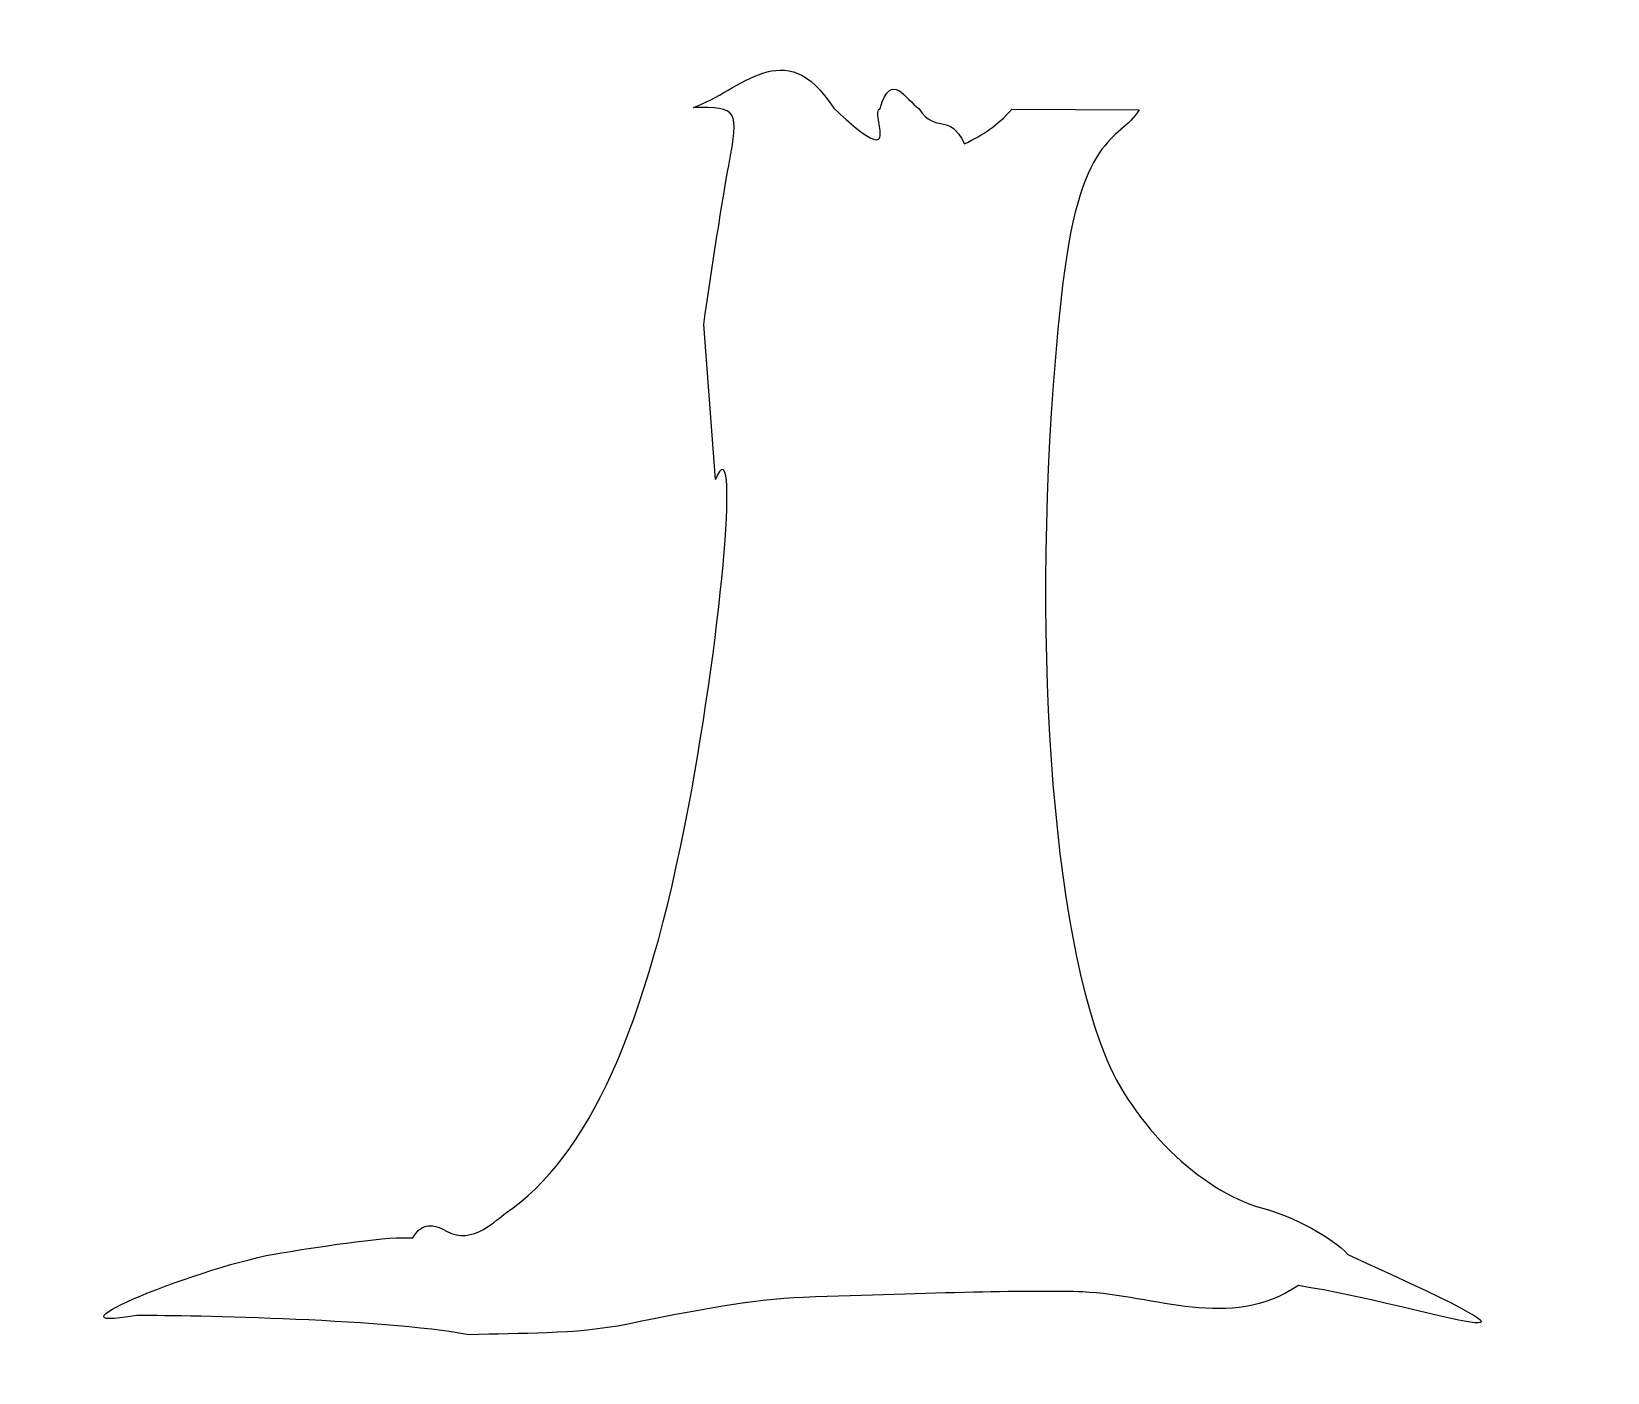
# Model space of a CAD drawing. Header units: centimetres. Extents: x -6.8 to 6.8, y -4.6 to 4.6.
# Drawn here: x -1.145 to 1.784, y -4.625 to -2.133 of the extents above; entities that cross this region are included whole.
import ezdxf

# ---------------------------------------------------------------- set-up
doc = ezdxf.new("R2010")
doc.units = ezdxf.units.CM
doc.header["$MEASUREMENT"] = 0
doc.layers.add('Layer 1', color=7, linetype='Continuous')

msp = doc.modelspace()

# ---------------------------------------------------------------- linework, layer by layer
at = {"layer": 'Layer 1', "color": 29, "lineweight": 25}
msp.add_open_spline([(1.20992, -4.46398), (1.45534, -4.50276), (1.78429, -4.6255), (1.30178, -4.40622), (1.30178, -4.40622), (1.27303, -4.37445), (1.20065, -4.33531), (1.14092, -4.31922), (1.14092, -4.31922), (1.02846, -4.28894), (0.90074, -4.16373), (0.84931, -4.03334), (0.84931, -4.03334), (0.74372, -3.76568), (0.71018, -3.18756), (0.76813, -2.63408), (0.76813, -2.63408), (0.80176, -2.31287), (0.8763, -2.34056), (0.91394, -2.2783), (0.91394, -2.2783), (0.91394, -2.2783), (0.67758, -2.27704), (0.67758, -2.27704), (0.67758, -2.27704), (0.64971, -2.30778), (0.62578, -2.32435), (0.58933, -2.34145), (0.58933, -2.34145), (0.55942, -2.28088), (0.53737, -2.32503), (0.5046, -2.27612), (0.5046, -2.27612), (0.47981, -2.25941), (0.45307, -2.20384), (0.43271, -2.27573), (0.43271, -2.27573), (0.41101, -2.28405), (0.48282, -2.40317), (0.34618, -2.27526), (0.34618, -2.27526), (0.25573, -2.13277), (0.17181, -2.24467), (0.08577, -2.27387), (0.08577, -2.27387), (0.16873, -2.27387), (0.17057, -2.2769), (0.15119, -2.38193), (0.15119, -2.38193), (0.14022, -2.44137), (0.11934, -2.57428), (0.10479, -2.67731), (0.10479, -2.67731), (0.10479, -2.67731), (0.12627, -2.96548), (0.12627, -2.96548), (0.12627, -2.96548), (0.17166, -2.85801), (0.14106, -3.23083), (0.07629, -3.57444), (0.07629, -3.57444), (-0.00086, -3.98375), (-0.11005, -4.2262), (-0.2637, -4.32939), (-0.2637, -4.32939), (-0.27835, -4.33923), (-0.32505, -4.39053), (-0.37319, -4.36255), (-0.37319, -4.36255), (-0.40355, -4.3449), (-0.42318, -4.35232), (-0.43619, -4.37545), (-0.43619, -4.37545), (-0.47651, -4.37128), (-0.59644, -4.38962), (-0.6795, -4.40282), (-0.6795, -4.40282), (-0.82331, -4.42567), (-1.14463, -4.55442), (-0.94876, -4.51948), (-0.94876, -4.51948), (-0.8859, -4.5195), (-0.49265, -4.52423), (-0.33122, -4.55576), (-0.33122, -4.55576), (-0.23436, -4.55141), (-0.1377, -4.55592), (-0.03624, -4.53555), (-0.03624, -4.53555), (0.08523, -4.51116), (0.19334, -4.48938), (0.29024, -4.48594), (0.29024, -4.48594), (0.5254, -4.47758), (0.72453, -4.47218), (0.80919, -4.4758), (0.80919, -4.4758), (0.94341, -4.48155), (1.08256, -4.54939), (1.20989, -4.46396), (1.20989, -4.46396), (1.20989, -4.46396), (1.20992, -4.46398), (1.20992, -4.46398)], degree=3, knots=[0, 0, 0, 0, 0.037037, 0.037037, 0.037037, 0.037037, 0.0740741, 0.0740741, 0.0740741, 0.0740741, 0.1111111, 0.1111111, 0.1111111, 0.1111111, 0.1481481, 0.1481481, 0.1481481, 0.1481481, 0.1851852, 0.1851852, 0.1851852, 0.1851852, 0.2222222, 0.2222222, 0.2222222, 0.2222222, 0.2592593, 0.2592593, 0.2592593, 0.2592593, 0.2962963, 0.2962963, 0.2962963, 0.2962963, 0.3333333, 0.3333333, 0.3333333, 0.3333333, 0.3703704, 0.3703704, 0.3703704, 0.3703704, 0.4074074, 0.4074074, 0.4074074, 0.4074074, 0.4444444, 0.4444444, 0.4444444, 0.4444444, 0.4814815, 0.4814815, 0.4814815, 0.4814815, 0.5185185, 0.5185185, 0.5185185, 0.5185185, 0.5555556, 0.5555556, 0.5555556, 0.5555556, 0.5925926, 0.5925926, 0.5925926, 0.5925926, 0.6296296, 0.6296296, 0.6296296, 0.6296296, 0.6666667, 0.6666667, 0.6666667, 0.6666667, 0.7037037, 0.7037037, 0.7037037, 0.7037037, 0.7407407, 0.7407407, 0.7407407, 0.7407407, 0.7777778, 0.7777778, 0.7777778, 0.7777778, 0.8148148, 0.8148148, 0.8148148, 0.8148148, 0.8518519, 0.8518519, 0.8518519, 0.8518519, 0.8888889, 0.8888889, 0.8888889, 0.8888889, 0.9259259, 0.9259259, 0.9259259, 0.9259259, 1, 1, 1, 1], dxfattribs=at)

doc.saveas('drawing.dxf')
